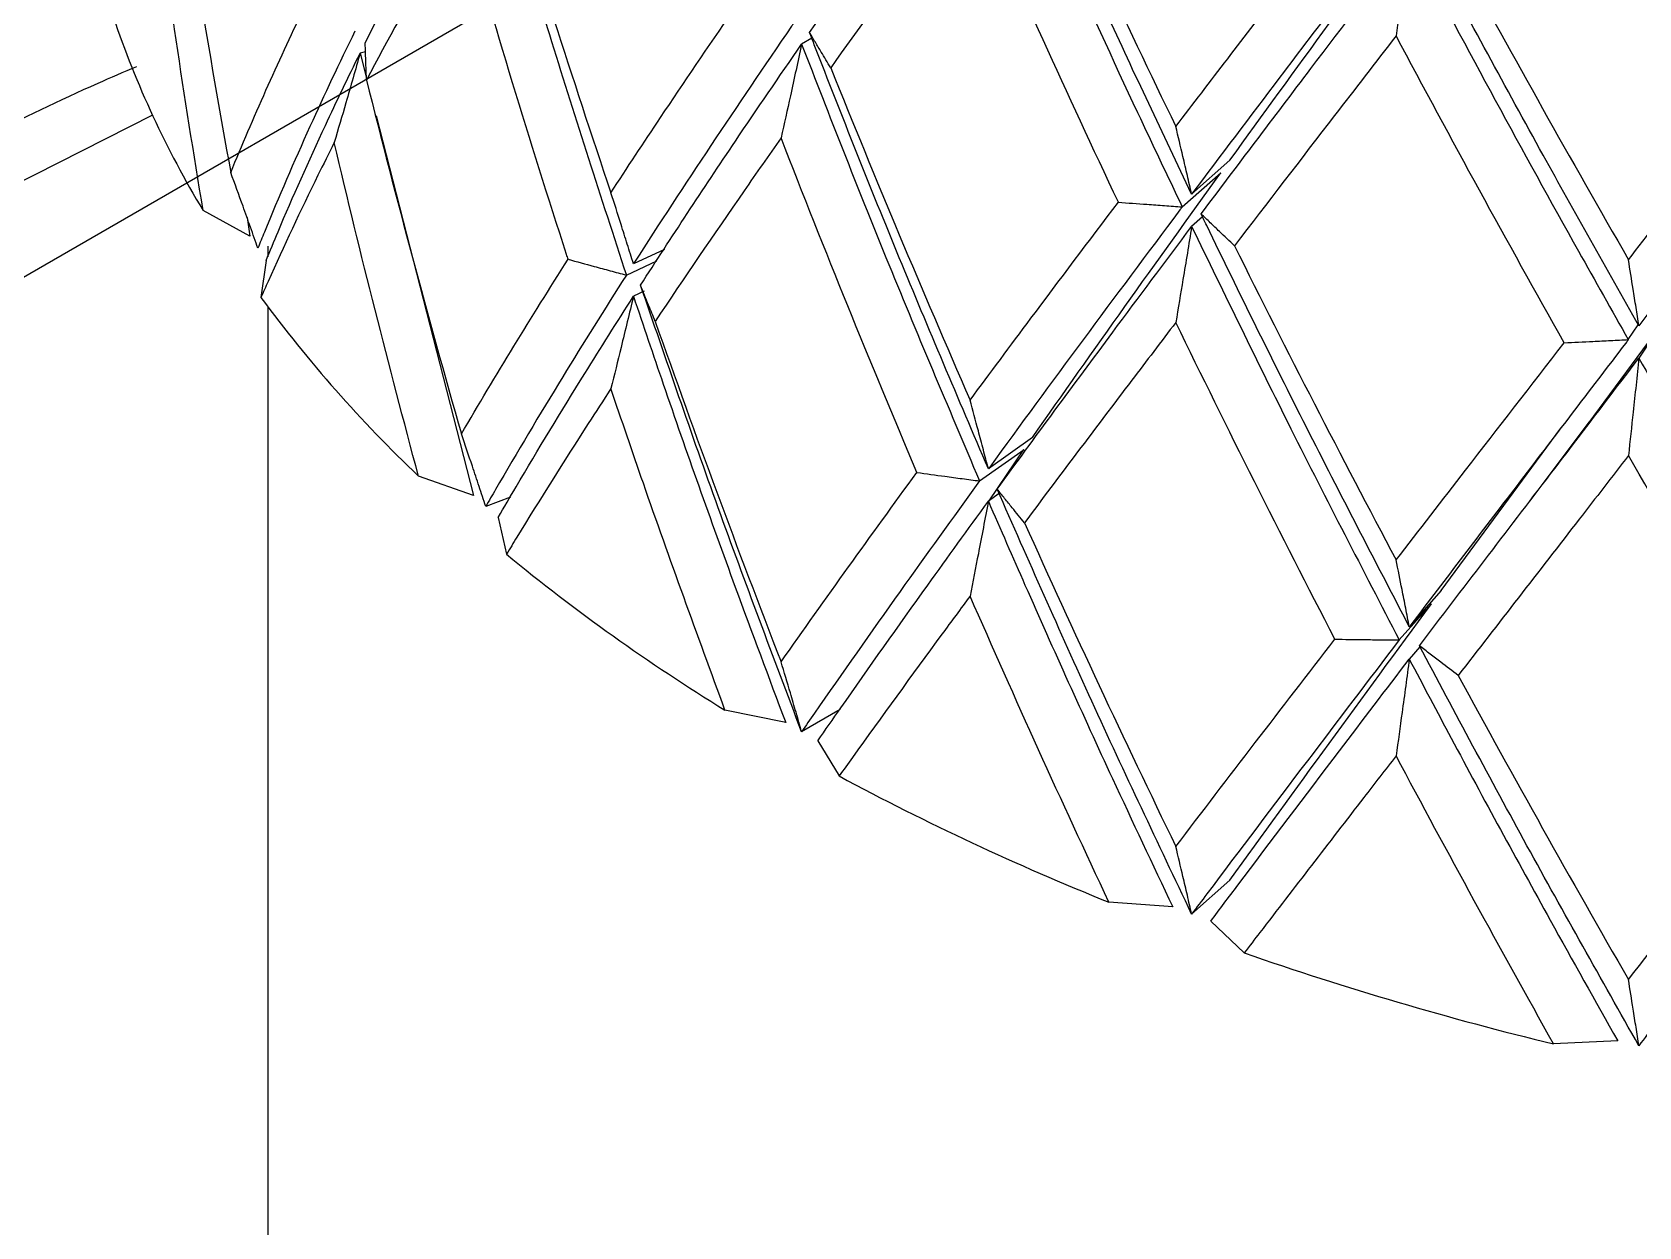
# Model space of a CAD drawing. Extents: x 0 to 8.27, y -9.61 to 0.
# Drawn here: x 1.5683 to 1.6493, y -2.5621 to -2.5019 of the extents above; entities that cross this region are included whole.
import ezdxf

# ---------------------------------------------------------------- set-up
doc = ezdxf.new("R2010")
doc.units = 0
doc.header["$LTSCALE"] = 0.5
doc.header["$MEASUREMENT"] = 0
doc.layers.add('Housing', color=150, linetype='CONTINUOUS')
doc.layers.add('Mounting', color=4, linetype='CONTINUOUS')

msp = doc.modelspace()

# ---------------------------------------------------------------- linework, layer by layer
at = {"layer": 'Housing', "transparency": 16777216}
msp.add_line((0.8187812324851791, -2.94671176260055), (1.609964531634631, -2.489971365994158), dxfattribs=at)
at = {"layer": 'Mounting', "linetype": 'Continuous', "lineweight": 25, "transparency": 16777216}
for p, q in [((1.58513490558127, -2.502898308614355), (1.584862333644395, -2.502978483678696)), ((1.60764156383604, -2.502221686227465), (1.607120918676372, -2.502522248247935)), ((1.584862315480422, -2.502978327237876), (1.585183576744583, -2.504230734823174)), ((1.585670968857102, -2.506130788290072), (1.590580031152712, -2.525268317595753)), ((1.628714493663409, -2.508367298740716), (1.626785618775529, -2.510081962585211)), ((1.626307927195484, -2.510718473320587), (1.628250826887296, -2.509009034769171)), ((1.579305433410553, -2.512191023127336), (1.576949242544714, -2.510903958921851)), ((1.5791618411765, -2.511256545514009), (1.579305432929885, -2.512191020110883)), ((1.627338551347947, -2.511223472478711), (1.626785566368852, -2.51171504573346)), ((1.580123130049031, -2.513420745714363), (1.579863967230693, -2.515287372296818)), ((1.580207172321906, -2.51269665988297), (1.580207172321906, -2.513235565038819)), ((1.598285693791894, -2.514156410635785), (1.599820622710666, -2.513445753117473)), ((1.600209102087064, -2.512864470739594), (1.598643629983798, -2.513596295062591)), ((1.599183592968274, -2.514976953523721), (1.598643685055521, -2.515229348788573)), ((1.580207172321906, -2.515751721085614), (1.580207172321906, -2.588201180809499)), ((1.650598878781892, -2.516440293526095), (1.646763060262145, -2.521647799091618)), ((1.648799255757439, -2.517411402659711), (1.649303713940043, -2.516663312803296)), ((1.650600578849406, -2.51643786823319), (1.649331304568676, -2.518346711866904)), ((1.646816613182153, -2.521573182317404), (1.643839625038453, -2.525542791046739)), ((1.618764098088121, -2.522336972112377), (1.61653601763075, -2.523925350591064)), ((1.639363333728824, -2.530061981118926), (1.645397191688033, -2.521869645125427)), ((1.616093551818921, -2.524534030862803), (1.618334450130959, -2.522951820480777)), ((1.616576178990471, -2.525529799392523), (1.618332552264945, -2.522953391321032)), ((1.590580031890767, -2.525268320538196), (1.587811789883034, -2.524292183262666)), ((1.592446555098576, -2.525353867416349), (1.59119688083203, -2.525822364080106)), ((1.617081419627738, -2.525169617920817), (1.616536062226913, -2.525558398269702)), ((1.591822747725899, -2.526373026808294), (1.592241518719874, -2.528229969103442)), ((1.639364783133232, -2.53006006642044), (1.637757450247335, -2.531881160074583)), ((1.637249792694973, -2.53254748944584), (1.638871884792678, -2.530730890639227)), ((1.638297205635325, -2.532902701599589), (1.637757482419119, -2.533514203095244)), ((1.606318069795151, -2.536706614194934), (1.603258767266396, -2.536084066696723)), ((1.609058300802843, -2.53605612660521), (1.607120986021727, -2.537174514622841)), ((1.607931498854867, -2.537638024460186), (1.60900990135903, -2.539404125179196)), ((1.628712085707519, -2.544654781017577), (1.626785618240746, -2.5463673048747)), ((1.625831739074982, -2.546005999553351), (1.622615072128355, -2.545764248258585)), ((1.627745353713379, -2.546723404217225), (1.629436256363505, -2.548321476284052)), ((1.648268179018686, -2.55276004507413), (1.645034736596671, -2.552909656639024))]:
    msp.add_line(p, q, dxfattribs=at)
at = {"layer": 'Mounting', "linetype": 'Continuous', "lineweight": 25, "transparency": 16777216, "flags": 128}
msp.add_lwpolyline([(1.574394452246651, -2.50609816176415), (1.567265887878392, -2.509703882286878), (1.556731129736562, -2.515785468712004), (1.547078228409163, -2.522336698818201), (1.53836978666547, -2.529315085364367), (1.530662282091924, -2.536675370836058), (1.524005700813376, -2.544369820957392), (1.518443213313475, -2.552348534266905), (1.514010894458323, -2.560559765747023), (1.510737489536695, -2.568950262410674), (1.508644227835219, -2.57746560866746), (1.507744684959761, -2.586050579228974), (1.508044694790641, -2.594649497267135), (1.509542311649028, -2.603206595498584), (1.512227822915264, -2.611666377857766), (1.51608381201774, -2.619973979409671), (1.521085271387818, -2.628075522170427), (1.527199764642518, -2.635918464526519), (1.534387636946093, -2.643451941986989), (1.542602272188759, -2.650627097059775), (1.551790395309098, -2.657397396110916), (1.561892417802227, -2.663718931153078)], dxfattribs=at)
at = {"layer": 'Mounting', "linetype": 'Continuous', "lineweight": 25, "transparency": 16777216}
for centre, radius, start, end in [((1.619214869594742, -2.485353757507134), 0.04938821721011215, 198.6433369069536, 211.15358736301), ((1.635035020843787, -2.474602176640353), 0.06855020256738359, 216.4064506295556, 226.4580602502556), ((1.654455739975418, -2.452613862361083), 0.0979204007694649, 230.5536780080765, 238.4768681198022), ((1.672413894261098, -2.421506055946899), 0.1338656826724064, 241.7292357117542, 248.16062123645), ((1.685107478004255, -2.387864737411171), 0.1698400715777618, 250.8655423785312, 256.3527267505509)]:
    msp.add_arc(centre, radius, start, end, dxfattribs=at)
for points, knots in [([(1.626785618775529, -2.510081962585211), (1.625339471374645, -2.507036169627433), (1.6221967411295, -2.500417130903081), (1.618975028414269, -2.493237016027358), (1.617180725276484, -2.489123099754686), (1.61698020434639, -2.488663352290466)], [0, 0, 0, 0, 0.4308902538472065, 0.9363995897631572, 0.9999999999999999, 0.9999999999999999, 0.9999999999999999, 0.9999999999999999]), ([(1.607525307301074, -2.501938002430613), (1.609056831181277, -2.499728193886646), (1.610629059686033, -2.497494491043987), (1.613642970973359, -2.493267831374389), (1.615075246559599, -2.491281079287312), (1.616536037224677, -2.489273353729907)], [0.002445703003991354, 0.002445703003991354, 0.002445703003991354, 0.002445703003991354, 0.002778333157437116, 0.002778333157437116, 0.00306788507283593, 0.00306788507283593, 0.00306788507283593, 0.00306788507283593]), ([(1.616536037338818, -2.489273353929654), (1.616597763713543, -2.489415801610669), (1.619033307789522, -2.495036374761405), (1.622265050655841, -2.502210741816036), (1.625556891414107, -2.509138140672341), (1.626307873678769, -2.510718518965966)], [0, 0, 0, 0, 0.01967590629689984, 0.7763543069276594, 1, 1, 1, 1]), ([(1.585122468539993, -2.502454910497242), (1.586237717985313, -2.500219841022037), (1.587417561228648, -2.497966835342929), (1.58947866351329, -2.494194602269538), (1.590324409650265, -2.492687381342527), (1.591196880674687, -2.49117005623031)], [0.001793937377354738, 0.001793937377354738, 0.001793937377354738, 0.001793937377354738, 0.002169184776966314, 0.002169184776966314, 0.002416362749800615, 0.002416362749800615, 0.002416362749800615, 0.002416362749800615]), ([(1.591196800193956, -2.49117008609084), (1.592283599464025, -2.494913996611665), (1.59452276491831, -2.502627688856698), (1.59700715235428, -2.510239161874772), (1.598285719806171, -2.514156337401225)], [0, 0, 0, 0, 0.4853590734404994, 1, 1, 1, 1]), ([(1.61561542962292, -2.494049146774607), (1.614706819717611, -2.49527795542587), (1.613809060852617, -2.496498815181205), (1.611446891124814, -2.499731009504892), (1.610002110053728, -2.50172886169991), (1.608589277215486, -2.503707015573006)], [0.00248204925755624, 0.00248204925755624, 0.00248204925755624, 0.00248204925755624, 0.002660083514881904, 0.002660083514881904, 0.00295636741476278, 0.00295636741476278, 0.00295636741476278, 0.00295636741476278]), ([(1.589970028130637, -2.495749337181444), (1.589485976463692, -2.49657596201677), (1.589010030684648, -2.497399554385531), (1.587372277040885, -2.500273134719798), (1.586253512303955, -2.502307977659477), (1.585187408226574, -2.504327170141543)], [0.001830253417566472, 0.001830253417566472, 0.001830253417566472, 0.001830253417566472, 0.001965753762317504, 0.001965753762317504, 0.002304685121717345, 0.002304685121717345, 0.002304685121717345, 0.002304685121717345]), ([(1.595349398958177, -2.513360662738243), (1.595324041761359, -2.513282363972841), (1.594367236964644, -2.510327911455526), (1.592520486075927, -2.504478446340151), (1.59082019096806, -2.498659032796006), (1.589970046845991, -2.495749337770114)], [0, 0, 0, 0, 0.01342897695924872, 0.5067164798143146, 0.9999999999999999, 0.9999999999999999, 0.9999999999999999, 0.9999999999999999]), ([(1.625988893185394, -2.506670841170369), (1.626852994633481, -2.505537638580556), (1.627724157448455, -2.504398156819654), (1.630376074678651, -2.500936969519209), (1.632178451752878, -2.49859464478731), (1.63400667593848, -2.49622488993861)], [0.003680059077938327, 0.003680059077938327, 0.003680059077938327, 0.003680059077938327, 0.003836740417369932, 0.003836740417369932, 0.004153311257810328, 0.004153311257810328, 0.004153311257810328, 0.004153311257810328]), ([(1.637249823754445, -2.49626234945071), (1.635211032282967, -2.498938927440001), (1.633202563855292, -2.501581463853874), (1.629727655709729, -2.506172834885881), (1.628246454915114, -2.508136435475073), (1.626785617745071, -2.510081963367263)], [0.003643827384632427, 0.003643827384632427, 0.003643827384632427, 0.003643827384632427, 0.003996629918378722, 0.003996629918378722, 0.004264701058186624, 0.004264701058186624, 0.004264701058186624, 0.004264701058186624]), ([(1.627264772029974, -2.511077187493918), (1.629078262713591, -2.508664418908545), (1.63092309722694, -2.506223384456682), (1.634428820671673, -2.501601143449413), (1.636082652565364, -2.499427140607501), (1.637757464382474, -2.497229161166835)], [0.002445703003991333, 0.002445703003991333, 0.002445703003991333, 0.002445703003991333, 0.002778333157437116, 0.002778333157437116, 0.003067885072835902, 0.003067885072835902, 0.003067885072835902, 0.003067885072835902]), ([(1.637757464382474, -2.497229161166835), (1.63769746577438, -2.497677813100374), (1.637637118510355, -2.498126682856189), (1.637576421254806, -2.498575767896334), (1.637515723998575, -2.499024852942846), (1.637454676584611, -2.499474154504803), (1.637393277694599, -2.499923669986735), (1.637294215747687, -2.500648925422517), (1.637194238280898, -2.501374741981174), (1.637093339858183, -2.5021011084417)], [0, 0, 0, 0, 3.692449221875079e-05, 3.692449221875079e-05, 3.692449221875079e-05, 7.384898531712114e-05, 7.384898531712114e-05, 7.384898531712114e-05, 0.000133423684125169, 0.000133423684125169, 0.000133423684125169, 0.000133423684125169]), ([(1.637757464670557, -2.497229161342254), (1.637828220354521, -2.497363570623513), (1.640620034832608, -2.50266697178926), (1.644284786202405, -2.509422891411297), (1.647960632901885, -2.515927523158886), (1.648799220148447, -2.517411453712832)], [0, 0, 0, 0, 0.01967590629686257, 0.7763543069276774, 1, 1, 1, 1]), ([(1.649331339051713, -2.516713623446655), (1.647716099082771, -2.513853581341543), (1.644205901229469, -2.507638211581018), (1.640548748702912, -2.50087547449197), (1.638495766740306, -2.496994993718197), (1.638266337362182, -2.496561333653851)], [0, 0, 0, 0, 0.4308902538472029, 0.9363995897631798, 1, 1, 1, 1]), ([(1.578343572238708, -2.508990162833577), (1.578906955473229, -2.507614028321306), (1.579498695821911, -2.506231400985591), (1.580725126494798, -2.503480646396945), (1.581358732295229, -2.502112929306797), (1.582018930852627, -2.500737356179563)], [0.004980369164138023, 0.004980369164138023, 0.004980369164138023, 0.004980369164138023, 0.005220000643169475, 0.005220000643169475, 0.005454558158351781, 0.005454558158351781, 0.005454558158351781, 0.005454558158351781]), ([(1.597506794738564, -2.510008339172593), (1.598324565290767, -2.508753551671468), (1.599158844383254, -2.507490589571596), (1.601194506275277, -2.504447080389006), (1.602409801317179, -2.502660464494959), (1.603654211087104, -2.500858063406888)], [0.004330217516259038, 0.004330217516259038, 0.004330217516259038, 0.004330217516259038, 0.004527813258580923, 0.004527813258580923, 0.00480337404117141, 0.00480337404117141, 0.00480337404117141, 0.00480337404117141]), ([(1.584604514779556, -2.501868155252616), (1.583813615830849, -2.503478448215894), (1.583057386647141, -2.505077858044494), (1.581525639559203, -2.508455275556564), (1.580759285263611, -2.510230584310754), (1.579927361951121, -2.51226627395237), (1.579817777600255, -2.512536755103035), (1.579709259781993, -2.512806991193649)], [0.004944084223654795, 0.004944084223654795, 0.004944084223654795, 0.004944084223654795, 0.005214926679320329, 0.005214926679320329, 0.005519500869555731, 0.005519500869555731, 0.00556622287063774, 0.00556622287063774, 0.00556622287063774, 0.00556622287063774]), ([(1.606718564217971, -2.501472281720787), (1.606685461214482, -2.501520316776002), (1.60665237761188, -2.501568340793931), (1.60522814301541, -2.503636493403512), (1.603871429909049, -2.505637005108717), (1.601228639924301, -2.509603262622697), (1.599943856537465, -2.51156711564942), (1.598679989865303, -2.51353953859995), (1.598661817489727, -2.513567907625422), (1.598643653307334, -2.513596272621946)], [0.004293965242678268, 0.004293965242678268, 0.004293965242678268, 0.004293965242678268, 0.004301204108614124, 0.004301204108614124, 0.004605778298849525, 0.004605778298849525, 0.004910352489084927, 0.004910352489084927, 0.00491479769472716, 0.00491479769472716, 0.00491479769472716, 0.00491479769472716]), ([(1.61653601763075, -2.523925350591178), (1.615026600855316, -2.520387384875328), (1.612011249259666, -2.513319614899267), (1.609075902216063, -2.505944173336154), (1.607603739179666, -2.502140643498016), (1.607525307310169, -2.501938004287801)], [0, 0, 0, 0, 0.4868932926836363, 0.9726634094198866, 1, 1, 1, 1]), ([(1.608589278036533, -2.503707016914397), (1.608427928860891, -2.503443241321285), (1.608267657279811, -2.503179245163089), (1.608108466506764, -2.502915032765024), (1.608010453955302, -2.502752359196045), (1.607912850839938, -2.502589603204335), (1.607815657902137, -2.502426765800799), (1.607718464142607, -2.502263927020742), (1.607621680363508, -2.502101006478249), (1.607525307314262, -2.501938005136701)], [0, 0, 0, 0, 3.692454477207957e-05, 3.692454477207957e-05, 3.692454477207957e-05, 5.965866755316952e-05, 5.965866755316952e-05, 5.965866755316952e-05, 8.239298252384834e-05, 8.239298252384834e-05, 8.239298252384834e-05, 8.239298252384834e-05]), ([(1.637093339858637, -2.502101108441018), (1.636051609463919, -2.503448254738025), (1.635017842028873, -2.504786310592401), (1.632285753511695, -2.508327600988757), (1.630602031369079, -2.510515276316134), (1.628942606304207, -2.51267984061564)], [0.002482049257556227, 0.002482049257556227, 0.002482049257556227, 0.002482049257556227, 0.002660083514881869, 0.002660083514881869, 0.002956367414762759, 0.002956367414762759, 0.002956367414762759, 0.002956367414762759]), ([(1.648807100247922, -2.513382652052989), (1.64976898911911, -2.512138656800168), (1.650735516490585, -2.510887672482447), (1.653668082922167, -2.507087644494156), (1.655648240387308, -2.50451581302854), (1.657644035050652, -2.501914034369626)], [0.003680059077938306, 0.003680059077938306, 0.003680059077938306, 0.003680059077938306, 0.003836740417369894, 0.003836740417369894, 0.00415331125781031, 0.00415331125781031, 0.00415331125781031, 0.00415331125781031]), ([(1.660829817280245, -2.501561416085671), (1.658617071834868, -2.504495957707938), (1.65642199143619, -2.507393546058886), (1.652596993661263, -2.512427841682204), (1.650957493467075, -2.514580792000622), (1.649331338340033, -2.516713624334322)], [0.003643827384632397, 0.003643827384632397, 0.003643827384632397, 0.003643827384632397, 0.003996629918378722, 0.003996629918378722, 0.004264701058186601, 0.004264701058186601, 0.004264701058186601, 0.004264701058186601]), ([(1.585187408225892, -2.504327170142567), (1.585175153656763, -2.504047520154465), (1.585164041973684, -2.503767852867092), (1.585154073943357, -2.503488172929217), (1.585147936999846, -2.503315984444491), (1.58514223352833, -2.503143790687538), (1.585136963699114, -2.502971592743158), (1.585131693825332, -2.502799393343246), (1.585126857589984, -2.50262718939188), (1.585122455156551, -2.502454981973635)], [0, 0, 0, 0, 3.692454477337403e-05, 3.692454477337403e-05, 3.692454477337403e-05, 5.965756764222532e-05, 5.965756764222532e-05, 5.965756764222532e-05, 8.239078267930611e-05, 8.239078267930611e-05, 8.239078267930611e-05, 8.239078267930611e-05]), ([(1.599003657063776, -2.514668180258802), (1.600544366322282, -2.512271949701123), (1.602141005781704, -2.509850469924224), (1.604878078570181, -2.5057870955768), (1.605988253748109, -2.504161198373929), (1.60712098588894, -2.502522206790665)], [0.00179393575452376, 0.00179393575452376, 0.00179393575452376, 0.00179393575452376, 0.002169184776966314, 0.002169184776966314, 0.002416362749800618, 0.002416362749800618, 0.002416362749800618, 0.002416362749800618]), ([(1.60712098588894, -2.502522206790438), (1.607027532719002, -2.502956829181805), (1.606933536492505, -2.503391587860726), (1.606838995143534, -2.503826479973661), (1.606744453793198, -2.504261372092735), (1.606649367061181, -2.504696398837829), (1.606553732907031, -2.505131557302199), (1.606399447745133, -2.505833591997082), (1.606243736897767, -2.506535973642819), (1.606086591948696, -2.507238689739317)], [0, 0, 0, 0, 3.69244922204265e-05, 3.69244922204265e-05, 3.69244922204265e-05, 7.384898531625196e-05, 7.384898531625196e-05, 7.384898531625196e-05, 0.000133418855934001, 0.000133418855934001, 0.000133418855934001, 0.000133418855934001]), ([(1.607120917686387, -2.502522245672587), (1.608522818116143, -2.506115153384705), (1.61141119603414, -2.513517729969173), (1.614502601594467, -2.52079088960874), (1.616093565416548, -2.524533955224676)], [0, 0, 0, 0, 0.4853590734404741, 1, 1, 1, 1]), ([(1.573584882745962, -2.503655556151209), (1.572932282549772, -2.503936487576873), (1.568352995235927, -2.505907779833812), (1.560471729197587, -2.510076466803405), (1.550054927198033, -2.516164980060005), (1.540473476862843, -2.522776548164295), (1.531712281754807, -2.529818520006067), (1.523850241870576, -2.537271797564806), (1.51693703834664, -2.545090015529688), (1.511025190615754, -2.553225263933307), (1.506153223822565, -2.561620787256736), (1.502364693958697, -2.570214041837282), (1.499631925032162, -2.578941508622954), (1.498126931742689, -2.58773658893687), (1.497520530692981, -2.593679005415417), (1.497713340853778, -2.596654871114644), (1.497716352701872, -2.596701356504575)], [0, 0, 0, 0, 0.01381946163011013, 0.09697098728127015, 0.1802104063188128, 0.2635133153462301, 0.3468180045139733, 0.4300284116659794, 0.513018194211239, 0.5956279614000337, 0.677685116072329, 0.7590418577027213, 0.8396235815678245, 0.9194689567058181, 0.9987420410305483, 1, 1, 1, 1]), ([(1.580123130648161, -2.513420744184138), (1.580320594228141, -2.512939724663163), (1.580521418927646, -2.512457908305457), (1.581477202299283, -2.51019800339747), (1.582273451736881, -2.508411316391509), (1.583676473972645, -2.505407223324475), (1.584259772804415, -2.504195403290389), (1.584862315480422, -2.502978327237876)], [0.001172730824359639, 0.001172730824359639, 0.001172730824359639, 0.001172730824359639, 0.00125546220626011, 0.00125546220626011, 0.001560036396495511, 0.001560036396495511, 0.001764626822426193, 0.001764626822426193, 0.001764626822426193, 0.001764626822426193]), ([(1.584862315480422, -2.502978327237876), (1.584744560172538, -2.503393637799711), (1.584626120893944, -2.503808972421318), (1.584506995053943, -2.504224327824879), (1.584387869212122, -2.504639683234238), (1.584268056482387, -2.505055060562874), (1.584147554304053, -2.505470456485561), (1.583953134425172, -2.506140662003183), (1.583756918687612, -2.506810919856882), (1.583558896513495, -2.507481215818409)], [0, 0, 0, 0, 3.69244921726196e-05, 3.69244921726196e-05, 3.69244921726196e-05, 7.384898521719627e-05, 7.384898521719627e-05, 7.384898521719627e-05, 0.0001334236057473374, 0.0001334236057473374, 0.0001334236057473374, 0.0001334236057473374]), ([(1.62678561781874, -2.510081963269151), (1.626713637142501, -2.509765276983664), (1.626641238321298, -2.509449139559585), (1.626568419733047, -2.509133556496515), (1.62649560114366, -2.508817973429011), (1.62642236258759, -2.508502943858382), (1.626348702465492, -2.508188473301168), (1.626229866172451, -2.5076811361672), (1.626109931939681, -2.507175251040387), (1.625988893185848, -2.5066708411698)], [0, 0, 0, 0, 3.69244921900501e-05, 3.69244921900501e-05, 3.69244921900501e-05, 7.384898526708843e-05, 7.384898526708843e-05, 7.384898526708843e-05, 0.0001334196130982771, 0.0001334196130982771, 0.0001334196130982771, 0.0001334196130982771]), ([(1.583558896512585, -2.507481215820341), (1.583281448122506, -2.508031215287581), (1.58300802443793, -2.508580128914666), (1.581856890685884, -2.510921446605259), (1.58101823210697, -2.512704005475136), (1.580103175104995, -2.514747070641526), (1.579983038894142, -2.515017363387749), (1.57986396793396, -2.515287370701905)], [0.001208963695116874, 0.001208963695116874, 0.001208963695116874, 0.001208963695116874, 0.001302007850262475, 0.001302007850262475, 0.001606582040497876, 0.001606582040497876, 0.001653080551641111, 0.001653080551641111, 0.001653080551641111, 0.001653080551641111]), ([(1.606086591948696, -2.507238689739431), (1.605458146056634, -2.508132815790866), (1.60483653182402, -2.509023003034251), (1.602684373991877, -2.51212653770073), (1.601190288831475, -2.51431991630988), (1.59974147954992, -2.516491702124647)], [0.001830253417566432, 0.001830253417566432, 0.001830253417566432, 0.001830253417566432, 0.001965753762317461, 0.001965753762317461, 0.002304685121717343, 0.002304685121717343, 0.002304685121717343, 0.002304685121717343]), ([(1.579709261799479, -2.512806986169714), (1.57958587799132, -2.512453654813491), (1.57946177706205, -2.512100659618788), (1.579336958583752, -2.511748004143435), (1.579212140103863, -2.511395348664898), (1.579086605012407, -2.511043031332399), (1.578960346021148, -2.510691058995342), (1.57875664205423, -2.510123193209317), (1.578551054298458, -2.509556221304472), (1.578343572238708, -2.508990162833463)], [0, 0, 0, 0, 3.692449213173081e-05, 3.692449213173081e-05, 3.692449213173081e-05, 7.384898488476286e-05, 7.384898488476286e-05, 7.384898488476286e-05, 0.0001334224259581422, 0.0001334224259581422, 0.0001334224259581422, 0.0001334224259581422]), ([(1.598643642840869, -2.513596288966134), (1.598540934442298, -2.513263629497253), (1.59843762948978, -2.512931426027414), (1.598333725534047, -2.51259968379906), (1.598229821576496, -2.512267941565703), (1.598125318335377, -2.511936659661721), (1.598020213440321, -2.511605843317845), (1.597850644104682, -2.511072125953426), (1.597679507736956, -2.510539617252327), (1.597506794738337, -2.510008339173048)], [0, 0, 0, 0, 3.692449218116388e-05, 3.692449218116388e-05, 3.692449218116388e-05, 7.3848985280422e-05, 7.3848985280422e-05, 7.3848985280422e-05, 0.0001334206713658569, 0.0001334206713658569, 0.0001334206713658569, 0.0001334206713658569]), ([(1.615615426601124, -2.52046222982937), (1.616625288174163, -2.519096550048054), (1.617648706543349, -2.517720871442286), (1.620129792145889, -2.514403306873184), (1.621598202972308, -2.512453856096492), (1.623089325580821, -2.510485475532157)], [0.00433021751625906, 0.00433021751625906, 0.00433021751625906, 0.00433021751625906, 0.004527813258580977, 0.004527813258580977, 0.004803374041171443, 0.004803374041171443, 0.004803374041171443, 0.004803374041171443]), ([(1.62630792725119, -2.510718473153922), (1.626268599948816, -2.510770902945744), (1.626229287592622, -2.510823319616286), (1.624536558640074, -2.51308059518464), (1.622909725608878, -2.515262134695824), (1.619711262801246, -2.519582812463106), (1.618141181938171, -2.521719885473082), (1.616580905185145, -2.523863670086023), (1.616558463241489, -2.523894509076051), (1.616536028006948, -2.523925343131161)], [0.00429396524267829, 0.00429396524267829, 0.00429396524267829, 0.00429396524267829, 0.004301204108614124, 0.004301204108614124, 0.004605778298849525, 0.004605778298849525, 0.004910352489084927, 0.004910352489084927, 0.004914798550845876, 0.004914798550845876, 0.004914798550845876, 0.004914798550845876]), ([(1.623089328025088, -2.510485475716102), (1.623569812384375, -2.510521743414294), (1.624050446305972, -2.51055735671661), (1.624531221831575, -2.510592314719467), (1.624827231267517, -2.510613838066995), (1.625123295201973, -2.510635113066876), (1.625419411774573, -2.510656139513792), (1.625715530850329, -2.5106771661384), (1.626011703190869, -2.510697944244605), (1.626307926935141, -2.510718473575359)], [0, 0, 0, 0, 3.692454477223559e-05, 3.692454477223559e-05, 3.692454477223559e-05, 5.965863624950674e-05, 5.965863624950674e-05, 5.965863624950674e-05, 8.23929199155716e-05, 8.23929199155716e-05, 8.23929199155716e-05, 8.23929199155716e-05]), ([(1.616980177948534, -2.524948409106848), (1.618878998544204, -2.522343494275667), (1.620822640357545, -2.519707217329703), (1.624116046474882, -2.515277952389162), (1.625442130711207, -2.513504234212057), (1.6267856181382, -2.511714997056849)], [0.001793937377354676, 0.001793937377354676, 0.001793937377354676, 0.001793937377354676, 0.002169184776966314, 0.002169184776966314, 0.002416362749800595, 0.002416362749800595, 0.002416362749800595, 0.002416362749800595]), ([(1.626785618138427, -2.511714997056622), (1.626713637151141, -2.512159657228828), (1.626641237882012, -2.512604512018349), (1.626568418740106, -2.51304955879322), (1.626495599597064, -2.513494605574458), (1.626422360381383, -2.513939845561019), (1.626348699521913, -2.514385276065234), (1.626229863549469, -2.515103882489704), (1.626109929463581, -2.515822988997449), (1.62598889078069, -2.516542583992411)], [0, 0, 0, 0, 3.692449222042666e-05, 3.692449222042666e-05, 3.692449222042666e-05, 7.384898531625156e-05, 7.384898531625156e-05, 7.384898531625156e-05, 0.0001334188559340044, 0.0001334188559340044, 0.0001334188559340044, 0.0001334188559340044]), ([(1.626785565194695, -2.511715043289307), (1.62844129700872, -2.515122427992416), (1.631852651415301, -2.52214276590211), (1.635415965842839, -2.529012147854353), (1.63724979328137, -2.532547412947103)], [0, 0, 0, 0, 0.4853590734404796, 1, 1, 1, 1]), ([(1.637757450247335, -2.531881160074697), (1.636019536561861, -2.528540227379942), (1.63254771824765, -2.521866068925981), (1.629100234339347, -2.514877908078795), (1.627357613241628, -2.511269436500918), (1.627264772281222, -2.511077189335303)], [0, 0, 0, 0, 0.4868932926836512, 0.9726634094199262, 1, 1, 1, 1]), ([(1.62894260759046, -2.512679841829247), (1.628689784681427, -2.512441196286197), (1.628437936406243, -2.512202205658234), (1.628187067457674, -2.511962873791155), (1.628032609349447, -2.51181551897627), (1.627878522051759, -2.511668034396841), (1.627724806652367, -2.511520420952813), (1.627571089953761, -2.511372806261072), (1.627417744836492, -2.511225062385272), (1.627264772395819, -2.511077190177041)], [0, 0, 0, 0, 3.692454477208017e-05, 3.692454477208017e-05, 3.692454477208017e-05, 5.96586675531704e-05, 5.96586675531704e-05, 5.96586675531704e-05, 8.239298252384963e-05, 8.239298252384963e-05, 8.239298252384963e-05, 8.239298252384963e-05]), ([(1.589970029691557, -2.522162833657369), (1.590826245538182, -2.520700564426413), (1.591708004524861, -2.519228531953438), (1.593502381819206, -2.516294488682881), (1.59441408963059, -2.514833009096712), (1.595349360049767, -2.513360630277468)], [0.00498036916413806, 0.00498036916413806, 0.00498036916413806, 0.00498036916413806, 0.005220000643169511, 0.005220000643169511, 0.00545455815835178, 0.00545455815835178, 0.00545455815835178, 0.00545455815835178]), ([(1.595349429458537, -2.51336064934582), (1.59578698394327, -2.513480854921902), (1.596225030927798, -2.513600465041115), (1.596663563341934, -2.513719477385386), (1.596933551359342, -2.513792748837766), (1.597203724121499, -2.513865793912935), (1.59747407997267, -2.5139386120727), (1.597744438109174, -2.514011430847965), (1.598014979909266, -2.514084022857894), (1.598285703713117, -2.514156387566111)], [0, 0, 0, 0, 3.692454477337428e-05, 3.692454477337428e-05, 3.692454477337428e-05, 5.965756764222431e-05, 5.965756764222431e-05, 5.965756764222431e-05, 8.239078267930495e-05, 8.239078267930495e-05, 8.239078267930495e-05, 8.239078267930495e-05]), ([(1.649331338422115, -2.516713624226888), (1.649283975736552, -2.516404179145518), (1.649236337915198, -2.516095324990708), (1.649188423890536, -2.515787067425428), (1.649140509865191, -2.515478809855601), (1.649092319504888, -2.515171148030952), (1.649043851758023, -2.514864087629114), (1.648965658466949, -2.514368705340637), (1.648886742740359, -2.513874885511306), (1.648807100248376, -2.513382652052307)], [0, 0, 0, 0, 3.692449219005214e-05, 3.692449219005214e-05, 3.692449219005214e-05, 7.384898526709011e-05, 7.384898526709011e-05, 7.384898526709011e-05, 0.0001334196130982753, 0.0001334196130982753, 0.0001334196130982753, 0.0001334196130982753]), ([(1.598285705895677, -2.514156384143796), (1.597185566651632, -2.515881416574636), (1.596115939915279, -2.517591610911488), (1.593910178541108, -2.52119580318287), (1.592782102496102, -2.523086057224411), (1.591527685057571, -2.525248336391307), (1.591361800450358, -2.525535531726511), (1.591196877153806, -2.525822358961811)], [0.004944084223654827, 0.004944084223654827, 0.004944084223654827, 0.004944084223654827, 0.005214926679320329, 0.005214926679320329, 0.005519500869555731, 0.005519500869555731, 0.005566222870637738, 0.005566222870637738, 0.005566222870637738, 0.005566222870637738]), ([(1.599741479549465, -2.51649170212567), (1.599628776378012, -2.516219633996336), (1.599517184825999, -2.515947411774839), (1.599406707323595, -2.515675039915884), (1.599338690454459, -2.515507350742148), (1.599271095664989, -2.515339604385296), (1.599203923514523, -2.515171801885792), (1.599136750796305, -2.515003997967931), (1.599070000582032, -2.514836137551917), (1.599003673424448, -2.514668221678669)], [0, 0, 0, 0, 3.692454477337376e-05, 3.692454477337376e-05, 3.692454477337376e-05, 5.965756764222512e-05, 5.965756764222512e-05, 5.965756764222512e-05, 8.239078267930622e-05, 8.239078267930622e-05, 8.239078267930622e-05, 8.239078267930622e-05]), ([(1.607120985505588, -2.537174514920814), (1.605700303572547, -2.533421354362865), (1.602882649787915, -2.525977670590116), (1.600289392880057, -2.518416829260325), (1.599003675336206, -2.514668220197557)], [0, 0, 0, 0, 0.5042074156482431, 1, 1, 1, 1]), ([(1.591822748579688, -2.526373025189962), (1.592119908385229, -2.525861994205336), (1.592420096232871, -2.525349778719139), (1.593839421212095, -2.522945763201157), (1.594995217672221, -2.521040635061688), (1.59698986706664, -2.517830386965436), (1.597808426979299, -2.516533508614422), (1.598643669212805, -2.51522919441117)], [0.001172730824359639, 0.001172730824359639, 0.001172730824359639, 0.001172730824359639, 0.00125546220626011, 0.00125546220626011, 0.001560036396495511, 0.001560036396495511, 0.001764626822426148, 0.001764626822426148, 0.001764626822426148, 0.001764626822426148]), ([(1.598643669212805, -2.515229194411056), (1.598540961702128, -2.515657881639065), (1.598437657624771, -2.516086670623842), (1.598333754720642, -2.516515558381904), (1.598229851814921, -2.516944446146105), (1.598125349797755, -2.51737343385809), (1.598020246435652, -2.517802518483442), (1.597850671219902, -2.518494809542965), (1.597679529635769, -2.519187356943114), (1.59750681245734, -2.51988014765697)], [0, 0, 0, 0, 3.692449217262254e-05, 3.692449217262254e-05, 3.692449217262254e-05, 7.384898521719566e-05, 7.384898521719566e-05, 7.384898521719566e-05, 0.0001334236057473375, 0.0001334236057473375, 0.0001334236057473375, 0.0001334236057473375]), ([(1.598643631391013, -2.51522918846819), (1.599142163484174, -2.516705458917947), (1.600801232132397, -2.521618350289707), (1.603343821451261, -2.528788066000736), (1.605465821265369, -2.534437635716124), (1.606318053618196, -2.536706602027941)], [0, 0, 0, 0, 0.2044850248196541, 0.6805072297325743, 1, 1, 1, 1]), ([(1.625988890780462, -2.516542583992639), (1.625243516764584, -2.517520067093749), (1.62450340160305, -2.518492877790429), (1.621930899207172, -2.521883083028222), (1.620126792314494, -2.52427658070507), (1.618358597746663, -2.526643559462052)], [0.001830253417566411, 0.001830253417566411, 0.001830253417566411, 0.001830253417566411, 0.001965753762317421, 0.001965753762317421, 0.002304685121717323, 0.002304685121717323, 0.002304685121717323, 0.002304685121717323]), ([(1.648799255912962, -2.517411402480313), (1.648755423103438, -2.517468878043807), (1.648711600132373, -2.517526338982172), (1.646824357201439, -2.520000830717429), (1.644998504655831, -2.52239186325027), (1.641384157197734, -2.527125910893112), (1.639597398925815, -2.52946666140496), (1.637808907174957, -2.531813633831113), (1.637783179982051, -2.531847395502034), (1.637757457717925, -2.531881151531927)], [0.00429396524267828, 0.00429396524267828, 0.00429396524267828, 0.00429396524267828, 0.004301204108614124, 0.004301204108614124, 0.004605778298849525, 0.004605778298849525, 0.004910352489084927, 0.004910352489084927, 0.004914798550845846, 0.004914798550845846, 0.004914798550845846, 0.004914798550845846]), ([(1.645567076497827, -2.517569808510409), (1.646050122903915, -2.517547613609956), (1.646533079944419, -2.517524760660983), (1.647015939503689, -2.517501249735567), (1.647313232061805, -2.517486774257115), (1.647610488491154, -2.517472049316318), (1.64790770689612, -2.517457074935912), (1.648204927813566, -2.517442100428973), (1.648502111334182, -2.517426876440702), (1.648799255560533, -2.517411402942223)], [0, 0, 0, 0, 3.692454477223586e-05, 3.692454477223586e-05, 3.692454477223586e-05, 5.965863624950759e-05, 5.965863624950759e-05, 5.965863624950759e-05, 8.23929199155729e-05, 8.23929199155729e-05, 8.23929199155729e-05, 8.23929199155729e-05]), ([(1.637093337678579, -2.528514191811489), (1.638251154476364, -2.527016987313679), (1.639418983828563, -2.525508353911952), (1.642237057794972, -2.521869260803889), (1.643894407806982, -2.519730153289508), (1.645567074040372, -2.517569808623982)], [0.004330217516259042, 0.004330217516259042, 0.004330217516259042, 0.004330217516259042, 0.004527813258580933, 0.004527813258580933, 0.004803374041171416, 0.004803374041171416, 0.004803374041171416, 0.004803374041171416]), ([(1.638266311876322, -2.532846393618335), (1.640440262416831, -2.529994361836536), (1.642645966784556, -2.52710632171965), (1.646351775716056, -2.522252376721774), (1.64783581276626, -2.520308153357853), (1.649331338632436, -2.518346657982299)], [0.001793937377354698, 0.001793937377354698, 0.001793937377354698, 0.001793937377354698, 0.002169184776966314, 0.002169184776966314, 0.00241636274980061, 0.00241636274980061, 0.00241636274980061, 0.00241636274980061]), ([(1.649331338632436, -2.518346657982072), (1.649283975742236, -2.518798559389886), (1.649236337626206, -2.51925069749381), (1.649188423237064, -2.519703069821951), (1.649140508847466, -2.520155442156572), (1.649092318053334, -2.520608049955506), (1.649043849821027, -2.52106089068922), (1.648965656741183, -2.521791451927008), (1.648886741111227, -2.522522623717457), (1.648807098665856, -2.523254395116957)], [0, 0, 0, 0, 3.692449222042564e-05, 3.692449222042564e-05, 3.692449222042564e-05, 7.384898531624847e-05, 7.384898531624847e-05, 7.384898531624847e-05, 0.0001334188559339928, 0.0001334188559339928, 0.0001334188559339928, 0.0001334188559339928]), ([(1.649331303261505, -2.518346709573386), (1.651168503034086, -2.521542159312837), (1.654953741372509, -2.528125841197827), (1.65883323072805, -2.534543628176145), (1.660829774724533, -2.537846484013123)], [0, 0, 0, 0, 0.4853590734404911, 1, 1, 1, 1]), ([(1.597506812455975, -2.519880147659016), (1.597122217155601, -2.52047031688118), (1.596741107681709, -2.521058944558597), (1.595127522236197, -2.523568012646813), (1.593928752976325, -2.525474193232178), (1.592592610455284, -2.527653850792937), (1.592416588272698, -2.527942113063311), (1.592241519753969, -2.528229967403142)], [0.001208963695116875, 0.001208963695116875, 0.001208963695116875, 0.001208963695116875, 0.001302007850262442, 0.001302007850262442, 0.001606582040497843, 0.001606582040497843, 0.001653080551641078, 0.001653080551641078, 0.001653080551641078, 0.001653080551641078]), ([(1.603258767731148, -2.536084063589776), (1.601867277757918, -2.532283972432872), (1.599898758531225, -2.526908042566895), (1.598048990422939, -2.521473250795218), (1.597506770516446, -2.519880157979053)], [0, 0, 0, 0, 0.706871416048065, 1, 1, 1, 1]), ([(1.616536028042191, -2.523925343082844), (1.616452856421091, -2.523603961955352), (1.616369201719834, -2.523283102334169), (1.616285061955494, -2.522962769730718), (1.616200922189563, -2.522642437122379), (1.61611629713363, -2.522322630650358), (1.616031184867751, -2.52200335580573), (1.615893870327199, -2.521488258738138), (1.61575528682917, -2.52097454240856), (1.615615426600669, -2.520462229829825)], [0, 0, 0, 0, 3.692449218116498e-05, 3.692449218116498e-05, 3.692449218116498e-05, 7.384898528041978e-05, 7.384898528041978e-05, 7.384898528041978e-05, 0.0001334206713658706, 0.0001334206713658706, 0.0001334206713658706, 0.0001334206713658706]), ([(1.59119688021994, -2.525822353629444), (1.591086039883493, -2.525483233912944), (1.590974555330121, -2.525144532957704), (1.590862426175335, -2.524806254370894), (1.590750297019412, -2.524467975781015), (1.590637524104039, -2.524130117878251), (1.590524100881993, -2.523792688351357), (1.590341105912756, -2.523248285671563), (1.590156418664463, -2.522704993852237), (1.589970029691557, -2.522162833657369)], [0, 0, 0, 0, 3.692449213173418e-05, 3.692449213173418e-05, 3.692449213173418e-05, 7.384898488476267e-05, 7.384898488476267e-05, 7.384898488476267e-05, 0.0001334224259581404, 0.0001334224259581404, 0.0001334224259581404, 0.0001334224259581404]), ([(1.648807098665856, -2.523254395117071), (1.647977372946769, -2.524327447998751), (1.647151103440791, -2.52539529968589), (1.644270687179613, -2.529116362854317), (1.642235406683056, -2.531742816833564), (1.640225105416192, -2.53433905727433)], [0.001830253417566434, 0.001830253417566434, 0.001830253417566434, 0.001830253417566434, 0.00196575376231746, 0.00196575376231746, 0.00230468512171734, 0.00230468512171734, 0.00230468512171734, 0.00230468512171734]), ([(1.606086593264735, -2.533652186040733), (1.607198220982326, -2.532070517146956), (1.608331461508641, -2.530476223805742), (1.610615362525976, -2.527294729434509), (1.611765326342237, -2.525708157131582), (1.612934792817867, -2.52410807259411)], [0.004980369164138089, 0.004980369164138089, 0.004980369164138089, 0.004980369164138089, 0.005220000643169604, 0.005220000643169604, 0.005454558158351845, 0.005454558158351845, 0.005454558158351845, 0.005454558158351845]), ([(1.616093568179139, -2.524534002643797), (1.614732270003714, -2.526408383733944), (1.613395993535704, -2.528264557170466), (1.610612620231876, -2.532171467101755), (1.609172124773721, -2.534217570204298), (1.607550037270556, -2.53655438241173), (1.607335102360111, -2.536864684117283), (1.60712098152473, -2.537174510000561)], [0.004944084223654851, 0.004944084223654851, 0.004944084223654851, 0.004944084223654851, 0.005214926679320329, 0.005214926679320329, 0.005519500869555731, 0.005519500869555731, 0.005566222870637738, 0.005566222870637738, 0.005566222870637738, 0.005566222870637738]), ([(1.612934867577422, -2.524108082915056), (1.613406153088107, -2.524173144275885), (1.613877705819476, -2.524237564083471), (1.614349518026728, -2.524301340918775), (1.614639995168744, -2.524340605932586), (1.614930571467283, -2.524379627343471), (1.615221245110178, -2.524418404823443), (1.615511921210299, -2.524457182631288), (1.615802695271185, -2.524495716586095), (1.616093565478394, -2.524534006362266)], [0, 0, 0, 0, 3.692454477337433e-05, 3.692454477337433e-05, 3.692454477337433e-05, 5.965756764222506e-05, 5.965756764222506e-05, 5.965756764222506e-05, 8.239078267930643e-05, 8.239078267930643e-05, 8.239078267930643e-05, 8.239078267930643e-05]), ([(1.607931499925797, -2.537638022725098), (1.608315368647453, -2.537085670073445), (1.608701799994122, -2.536531793704278), (1.610522635268552, -2.533931180220286), (1.611987464900011, -2.531867044587663), (1.61448656570289, -2.528384136474862), (1.615504611700516, -2.526975821355897), (1.616536049397808, -2.525558245631821)], [0.001172730824359639, 0.001172730824359639, 0.001172730824359639, 0.001172730824359639, 0.00125546220626011, 0.00125546220626011, 0.001560036396495511, 0.001560036396495511, 0.001764626822426133, 0.001764626822426133, 0.001764626822426133, 0.001764626822426133]), ([(1.616536049397808, -2.525558245631821), (1.616452878495437, -2.52599821110379), (1.616369224503131, -2.526438343841157), (1.616285085590306, -2.526878641108617), (1.616200946676344, -2.527318938382329), (1.616116322611305, -2.527759401391897), (1.616031211586886, -2.528200027348014), (1.615893892284674, -2.528910939350105), (1.615755304562498, -2.529622279694756), (1.615615440949085, -2.530334036367996)], [0, 0, 0, 0, 3.692449217262371e-05, 3.692449217262371e-05, 3.692449217262371e-05, 7.384898521719617e-05, 7.384898521719617e-05, 7.384898521719617e-05, 0.0001334236057473407, 0.0001334236057473407, 0.0001334236057473407, 0.0001334236057473407]), ([(1.616535995956127, -2.5255582452263), (1.617150023742596, -2.526967010678725), (1.619193451364453, -2.531655251669456), (1.622280571986011, -2.538483382570682), (1.62481417319097, -2.543850471908961), (1.625831711883365, -2.546005989145435)], [0, 0, 0, 0, 0.2044850248196222, 0.6805072297325615, 1, 1, 1, 1]), ([(1.626785617843069, -2.546367305228152), (1.625093056781878, -2.542803041882728), (1.621736181225259, -2.535733997949812), (1.618556597162723, -2.528523423789231), (1.616980182501237, -2.524948473543866)], [0, 0, 0, 0, 0.5042072703463444, 1, 1, 1, 1]), ([(1.618358597745754, -2.526643559463302), (1.618150371641804, -2.526390963840861), (1.617943177307296, -2.526138084075221), (1.617737018729457, -2.525884924231825), (1.617610094598348, -2.525729063177998), (1.617483562707747, -2.525573095531961), (1.617357423981247, -2.525417022244021), (1.617231284188819, -2.525260947636973), (1.617105537299921, -2.525104767056398), (1.616980184233597, -2.52494848145431)], [0, 0, 0, 0, 3.692454477337388e-05, 3.692454477337388e-05, 3.692454477337388e-05, 5.965756764222325e-05, 5.965756764222325e-05, 5.965756764222325e-05, 8.239078267930567e-05, 8.239078267930567e-05, 8.239078267930567e-05, 8.239078267930567e-05]), ([(1.637757457758397, -2.531881151478835), (1.63769745791339, -2.531568457335077), (1.637637109575479, -2.53125633515355), (1.637576411313802, -2.530944790652818), (1.637515713051215, -2.530633246147424), (1.63745466470138, -2.530322278465057), (1.637393264879137, -2.530011893297562), (1.637294206438327, -2.52951113825133), (1.637194232573592, -2.529011896481272), (1.637093337678124, -2.528514191812057)], [0, 0, 0, 0, 3.692449218116539e-05, 3.692449218116539e-05, 3.692449218116539e-05, 7.384898528041998e-05, 7.384898528041998e-05, 7.384898528041998e-05, 0.0001334206713658671, 0.0001334206713658671, 0.0001334206713658671, 0.0001334206713658671]), ([(1.615615440947494, -2.53033403637027), (1.615140507397172, -2.530976357835009), (1.614668368446445, -2.53161675668786), (1.612662852734019, -2.534345415126829), (1.611156364762536, -2.536415738232101), (1.609457532562118, -2.538779544048104), (1.609233317421712, -2.53909209087157), (1.609009902678935, -2.539404123336105)], [0.001208963695116875, 0.001208963695116875, 0.001208963695116875, 0.001208963695116875, 0.001302007850262422, 0.001302007850262422, 0.001606582040497823, 0.001606582040497823, 0.001653080551641059, 0.001653080551641059, 0.001653080551641059, 0.001653080551641059]), ([(1.625988891794094, -2.542956080152628), (1.627307347917593, -2.541226964989725), (1.628642541934113, -2.539482898436056), (1.631316149240973, -2.536000605345968), (1.632654110125003, -2.534263077257712), (1.634006661360417, -2.532509968328434)], [0.004980369164138065, 0.004980369164138065, 0.004980369164138065, 0.004980369164138065, 0.005220000643169556, 0.005220000643169556, 0.005454558158351819, 0.005454558158351819, 0.005454558158351819, 0.005454558158351819]), ([(1.637249812596309, -2.532547459026539), (1.63568685075208, -2.534599270714914), (1.634142326246291, -2.536630237855313), (1.630902987782491, -2.540902578132879), (1.629213029474812, -2.543138622718281), (1.627294164914446, -2.545690283550123), (1.627039573387918, -2.546029073952234), (1.626785613121882, -2.546367300835861)], [0.004944084223654836, 0.004944084223654836, 0.004944084223654836, 0.004944084223654836, 0.005214926679320329, 0.005214926679320329, 0.005519500869555731, 0.005519500869555731, 0.005566222870637738, 0.005566222870637738, 0.005566222870637738, 0.005566222870637738]), ([(1.634006738203169, -2.53250996945075), (1.634491157301653, -2.532517043067962), (1.634975606662891, -2.532523457081986), (1.635460078205796, -2.532529211033982), (1.635758349227643, -2.5325327535271), (1.636056629483591, -2.532536045840736), (1.636354917085754, -2.532539087871321), (1.636653207209037, -2.532542129927712), (1.636951505309042, -2.532544921703213), (1.637249809495842, -2.532547463097096)], [0, 0, 0, 0, 3.69245447733744e-05, 3.69245447733744e-05, 3.69245447733744e-05, 5.965756764222302e-05, 5.965756764222302e-05, 5.965756764222302e-05, 8.239078267930388e-05, 8.239078267930388e-05, 8.239078267930388e-05, 8.239078267930388e-05]), ([(1.649331338438259, -2.552998966183388), (1.647440871289035, -2.549652104448789), (1.643691486342703, -2.543014235597063), (1.640064538887344, -2.536216650346766), (1.638266324708383, -2.532846457000453)], [0, 0, 0, 0, 0.5042072703463402, 1, 1, 1, 1]), ([(1.640225105415283, -2.534339057275695), (1.639930456858309, -2.53411697376611), (1.639636715128034, -2.533894488488379), (1.639343885594116, -2.533671604939961), (1.639163601394529, -2.533534383869544), (1.638983662453683, -2.533397011458639), (1.638804070018722, -2.533259488526248), (1.638624476066042, -2.533121964431409), (1.638445228245445, -2.532984289521771), (1.638266327800437, -2.532846464618153)], [0, 0, 0, 0, 3.692454477337377e-05, 3.692454477337377e-05, 3.692454477337377e-05, 5.965756764222413e-05, 5.965756764222413e-05, 5.965756764222413e-05, 8.239078267930462e-05, 8.239078267930462e-05, 8.239078267930462e-05, 8.239078267930462e-05]), ([(1.607120985505588, -2.537174504240618), (1.607027532895444, -2.536847780076975), (1.606933537128242, -2.536521546718966), (1.606838997879066, -2.536195807816846), (1.606744458628981, -2.53587006891177), (1.606649376607237, -2.535544822687022), (1.606553746293656, -2.535220077563615), (1.606399458079949, -2.534696139670352), (1.606243743058457, -2.534173501889192), (1.606086593264735, -2.533652186040733)], [0, 0, 0, 0, 3.692449213172901e-05, 3.692449213172901e-05, 3.692449213172901e-05, 7.38489848847577e-05, 7.38489848847577e-05, 7.38489848847577e-05, 0.0001334224259581369, 0.0001334224259581369, 0.0001334224259581369, 0.0001334224259581369]), ([(1.627745354954612, -2.546723402341847), (1.62819915568727, -2.546120223774771), (1.62865494162881, -2.545515245548692), (1.630797707959317, -2.542674139017315), (1.632507550678127, -2.540417378922363), (1.635401880192347, -2.536607222356558), (1.636574918779814, -2.535065962340006), (1.6377574731641, -2.53351405179739)], [0.001172730824359639, 0.001172730824359639, 0.001172730824359639, 0.001172730824359639, 0.00125546220626011, 0.00125546220626011, 0.001560036396495511, 0.001560036396495511, 0.001764626822426151, 0.001764626822426151, 0.001764626822426151, 0.001764626822426151]), ([(1.6377574731641, -2.53351405179739), (1.63769747383796, -2.533962704177831), (1.637637126011413, -2.534411574280846), (1.637576428364099, -2.534860659562121), (1.637515730715876, -2.535309744849762), (1.637454683080904, -2.535759046545643), (1.637393284154285, -2.536208562049289), (1.637294222278314, -2.536933816570006), (1.637194245366317, -2.537659631915169), (1.637093348029083, -2.538385996851495)], [0, 0, 0, 0, 3.69244921726277e-05, 3.69244921726277e-05, 3.69244921726277e-05, 7.384898521720182e-05, 7.384898521720182e-05, 7.384898521720182e-05, 0.0001334236057473293, 0.0001334236057473293, 0.0001334236057473293, 0.0001334236057473293]), ([(1.637757406438567, -2.53351405868306), (1.638460093957491, -2.53484293192934), (1.640798572960392, -2.539265299055039), (1.644295302899735, -2.545693952298613), (1.647129774965123, -2.550735331732533), (1.648268148673623, -2.552760038157309)], [0, 0, 0, 0, 0.2044850248196541, 0.6805072297325742, 1, 1, 1, 1]), ([(1.637093348027264, -2.538385996853997), (1.636548833101841, -2.539090173745983), (1.636006299412401, -2.539792138250498), (1.633696504093194, -2.542782629841092), (1.631948138163096, -2.545050442455242), (1.629960863402829, -2.547637904224636), (1.629698254581825, -2.547979989278694), (1.62943625791101, -2.548321474266906)], [0.001208963695116875, 0.001208963695116875, 0.001208963695116875, 0.001208963695116875, 0.001302007850262437, 0.001302007850262437, 0.001606582040497839, 0.001606582040497839, 0.001653080551641074, 0.001653080551641074, 0.001653080551641074, 0.001653080551641074]), ([(1.648807099332743, -2.549667891175197), (1.650274761002237, -2.547769727246752), (1.651753554124042, -2.545854920944173), (1.654700018251532, -2.542031627864496), (1.656167500892678, -2.540123878414526), (1.657644023908432, -2.53819911432003)], [0.004980369164138063, 0.004980369164138063, 0.004980369164138063, 0.004980369164138063, 0.005220000643169556, 0.005220000643169556, 0.005454558158351822, 0.005454558158351822, 0.005454558158351822, 0.005454558158351822]), ([(1.66082980974781, -2.53784652679564), (1.659133493167218, -2.540096096452309), (1.657448223755836, -2.542323032577308), (1.653894494766718, -2.5470075448278), (1.652028932896854, -2.549459321963461), (1.649897154868512, -2.552256757087882), (1.649614033597317, -2.552628173420196), (1.649331333182516, -2.552998962396479)], [0.004944084223654836, 0.004944084223654836, 0.004944084223654836, 0.004944084223654836, 0.005214926679320329, 0.005214926679320329, 0.005519500869555731, 0.005519500869555731, 0.005566222870637739, 0.005566222870637739, 0.005566222870637739, 0.005566222870637739]), ([(1.626785617843069, -2.546367294547956), (1.626713637286883, -2.546050608105126), (1.626641238371775, -2.545734470808263), (1.626568420847178, -2.545418886342638), (1.626495603321672, -2.545103301874057), (1.626422367734193, -2.54478826838487), (1.626348709832627, -2.544473794888852), (1.626229871509821, -2.543966429052823), (1.626109934208642, -2.543460516582165), (1.625988891794094, -2.542956080152628)], [0, 0, 0, 0, 3.692449213173433e-05, 3.692449213173433e-05, 3.692449213173433e-05, 7.384898488476977e-05, 7.384898488476977e-05, 7.384898488476977e-05, 0.0001334224259581389, 0.0001334224259581389, 0.0001334224259581389, 0.0001334224259581389]), ([(1.649331338438259, -2.552998955503192), (1.649283975831821, -2.552689510252542), (1.649236337948167, -2.552380656234497), (1.649188424623588, -2.552072397159456), (1.6491405112981, -2.55176413808146), (1.649092322891391, -2.55145647203971), (1.64904385660563, -2.55114940847556), (1.648965661978963, -2.550653997689317), (1.648886744233522, -2.550160150824915), (1.648807099332743, -2.549667891175083)], [0, 0, 0, 0, 3.692449213173086e-05, 3.692449213173086e-05, 3.692449213173086e-05, 7.38489848847596e-05, 7.38489848847596e-05, 7.38489848847596e-05, 0.0001334224259581389, 0.0001334224259581389, 0.0001334224259581389, 0.0001334224259581389])]:
    msp.add_open_spline(points, degree=3, knots=knots, dxfattribs=at)
for points in [[(1.575332404925319, -2.490681643351188), (1.576223362946365, -2.496805744773603), (1.577228055033373, -2.502910231545563), (1.578343564541882, -2.508990162270258)], [(1.618358686535174, -2.49035851979567), (1.620832546451965, -2.49585141714828), (1.623378446303349, -2.501289854481222), (1.62598899542283, -2.506670823890765)], [(1.591912340122889, -2.492487364301375), (1.593681275963462, -2.498368024508743), (1.595547871993602, -2.504209743794824), (1.597506709866337, -2.510008343409247)], [(1.576949242829613, -2.510903959119325), (1.575993778623996, -2.505180704047568), (1.575137037115127, -2.499437717399466), (1.574381207663663, -2.493679120632684)], [(1.623089404482215, -2.510485462752051), (1.620528239706999, -2.505062024898955), (1.618034532159271, -2.499582206969301), (1.615615520819318, -2.494049137072118)], [(1.628714541663811, -2.508367232342486), (1.631999162184655, -2.503823665616771), (1.635389945584592, -2.499185717529251), (1.63887089046213, -2.494446914955113)], [(1.640225216359312, -2.498054005489159), (1.643037801713234, -2.503226145747583), (1.645901238837013, -2.508336369485043), (1.648807215263076, -2.513382621591397)], [(1.645567162503283, -2.517569785688913), (1.642694177056654, -2.512476066984497), (1.639866869302722, -2.507319103698926), (1.637093446628768, -2.502101086726832)], [(1.608589324044004, -2.503707012104535), (1.610852090580892, -2.509343047224085), (1.613196358522799, -2.514929270723762), (1.615615322938282, -2.520462245505421)], [(1.585187332849699, -2.504327209871569), (1.586678921432139, -2.510306749365093), (1.588274694450064, -2.516253451919503), (1.589970019338097, -2.522162834189196)], [(1.587811790168843, -2.524292183425466), (1.586303453752151, -2.518718420401335), (1.584884576325038, -2.513113507804967), (1.583558783759798, -2.507481214252373)], [(1.612934674089928, -2.524108120873954), (1.610572478774401, -2.518535793594189), (1.608287578086873, -2.5129114669977), (1.606086604702767, -2.50723868875604)], [(1.618764023166904, -2.522337079225387), (1.621808718057963, -2.517984145393363), (1.62497632686879, -2.513543611288235), (1.628250849020759, -2.509009004118631)], [(1.628942661576929, -2.512679830952258), (1.631600365054709, -2.518017314666501), (1.63431984915016, -2.523296293069386), (1.637093219755769, -2.528514220932372)], [(1.599741393696576, -2.516491751637311), (1.601768423261746, -2.522257797625223), (1.603885534272621, -2.527979219517412), (1.606086580707341, -2.533652187962723)], [(1.634006524894829, -2.532510032092198), (1.631274518933623, -2.527246797428568), (1.628599390836115, -2.521923422480874), (1.625988906041783, -2.516542581309402)], [(1.657643875668981, -2.538199195358395), (1.654661460832102, -2.533282685368242), (1.651713021259837, -2.528300522545571), (1.648807115767084, -2.523254390470349)], [(1.618358505168743, -2.526643619801227), (1.620832384797922, -2.532136571397693), (1.623378305891237, -2.537575062028502), (1.62598887758142, -2.542956083698861)], [(1.62261507237892, -2.54576424835556), (1.620220038238784, -2.540669453455614), (1.617884782057644, -2.535525196670839), (1.615615271469522, -2.530334069433813)], [(1.628712085707519, -2.544654781017577), (1.63199718260168, -2.540110795113712), (1.63538975653384, -2.535470989768093), (1.638871838866379, -2.53073095315721)], [(1.64022501015981, -2.534339129010384), (1.64303761944231, -2.539511320864783), (1.645901081649725, -2.544621595089318), (1.648807084085973, -2.549667896508929)], [(1.645034736812903, -2.552909656707577), (1.642344630105498, -2.54812340467867), (1.639695181237329, -2.543281596784475), (1.637093160746161, -2.538386051563968)]]:
    msp.add_open_spline(points, degree=3, dxfattribs=at)

doc.saveas('drawing.dxf')
